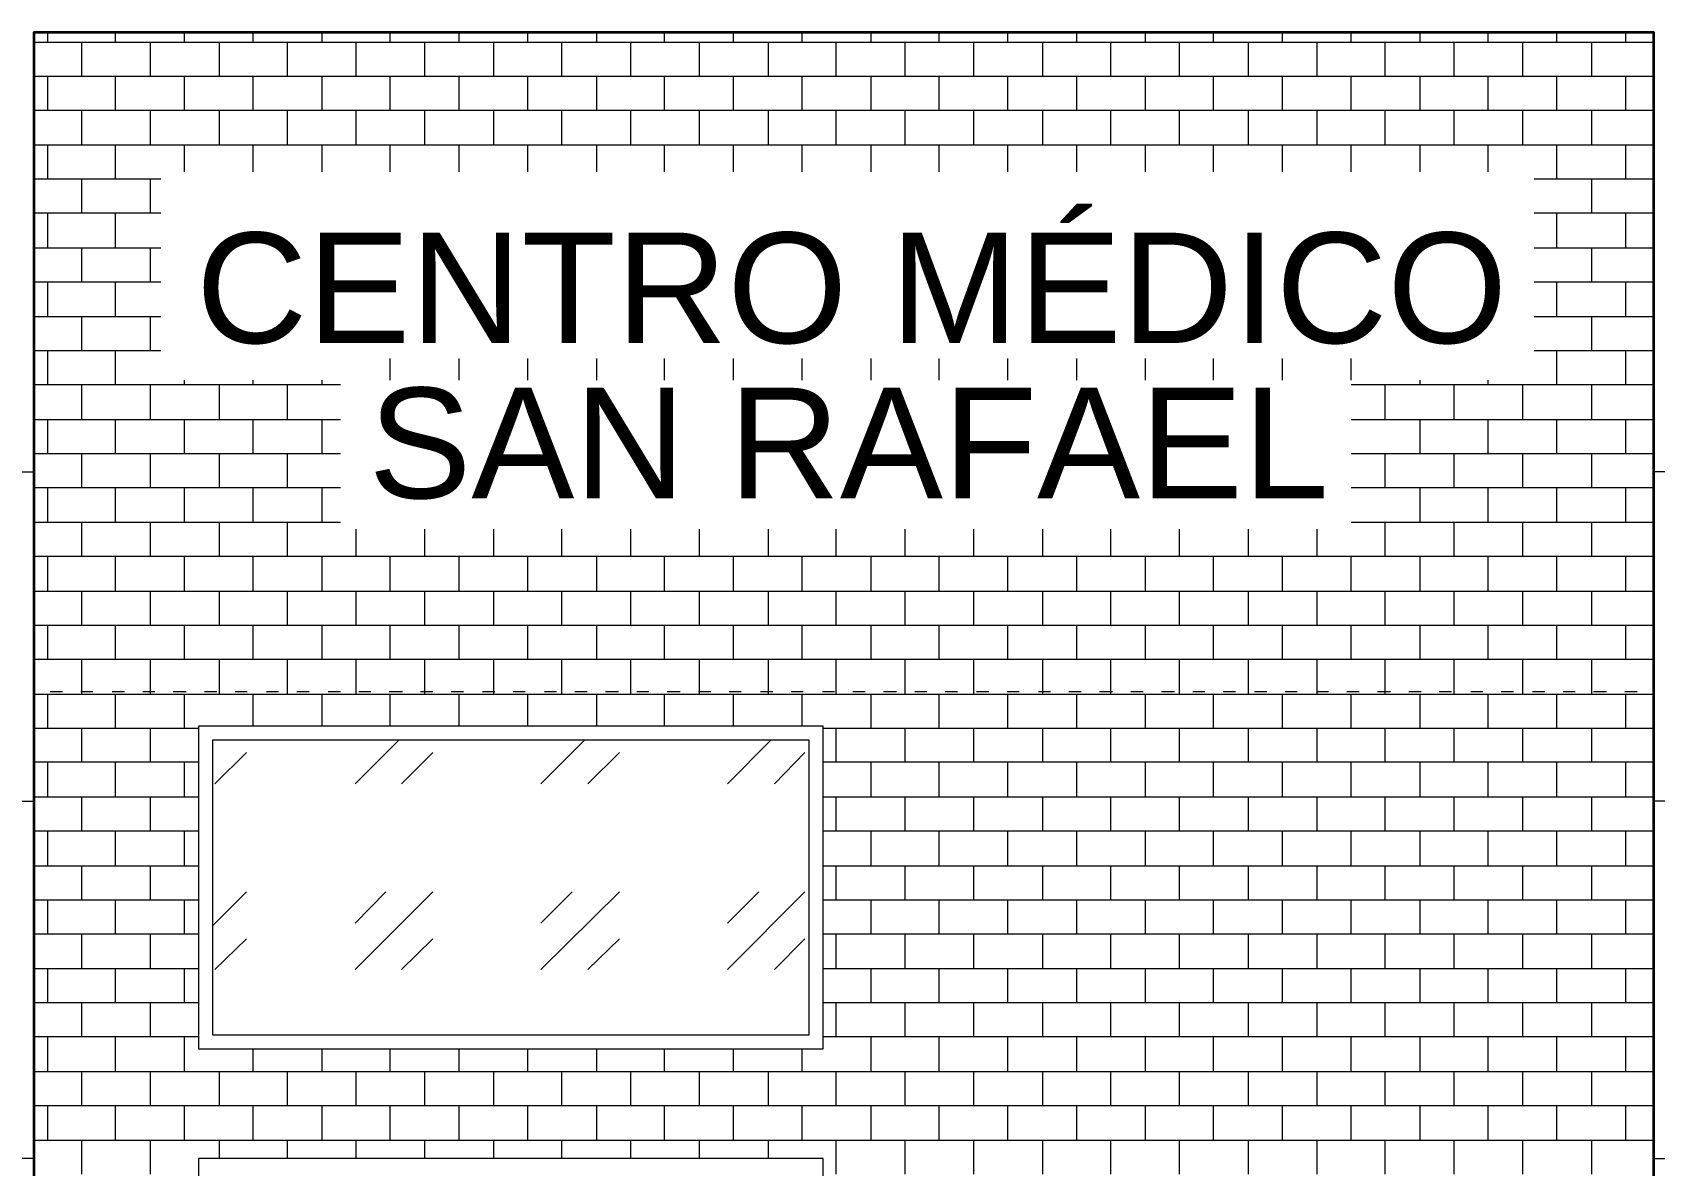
# Model space of a CAD drawing. Header units: millimetres. Extents: x 1.9 to 43.8, y 1.5 to 30.
# Drawn here: x 11.38 to 17.29, y 11.37 to 15.5 of the extents above; entities that cross this region are included whole.
import ezdxf

# ---------------------------------------------------------------- set-up
doc = ezdxf.new("R2010")
doc.units = ezdxf.units.MM
for name, color, linetype in [('PDF_GRADAS Y ELEVADOR', 7, 'Continuous'), ('PDF_MUROS2', 7, 'Continuous'), ('PDF_Text', 7, 'Continuous')]:
    doc.layers.add(name, color=color, linetype=linetype)
doc.styles.add('PDF ArialMT', font='arial.ttf')

msp = doc.modelspace()

# ---------------------------------------------------------------- linework, layer by layer
at = {"layer": 'PDF_GRADAS Y ELEVADOR', "lineweight": 18}
for points in [[(11.4409, 13.0962), (11.4853, 13.0962)], [(11.552, 13.0962), (11.5964, 13.0962)], [(11.6663, 13.0962), (11.7107, 13.0962)], [(11.7774, 13.0962), (11.8219, 13.0962)], [(11.8885, 13.0962), (11.9362, 13.0962)], [(12.0028, 13.0962), (12.0473, 13.0962)], [(12.114, 13.0962), (12.1584, 13.0962)], [(12.2283, 13.0962), (12.2727, 13.0962)], [(12.3394, 13.0962), (12.3839, 13.0962)], [(12.4537, 13.0962), (12.4982, 13.0962)], [(12.5648, 13.0962), (12.6093, 13.0962)], [(12.676, 13.0962), (12.7236, 13.0962)], [(12.7903, 13.0962), (12.8347, 13.0962)], [(12.9014, 13.0962), (12.9458, 13.0962)], [(13.0157, 13.0962), (13.0601, 13.0962)], [(13.1268, 13.0962), (13.1713, 13.0962)], [(13.2411, 13.0962), (13.2856, 13.0962)], [(13.3522, 13.0962), (13.3967, 13.0962)], [(13.4634, 13.0962), (13.511, 13.0962)], [(13.5777, 13.0962), (13.6221, 13.0962)], [(13.6888, 13.0962), (13.7364, 13.0962)], [(13.8031, 13.0962), (13.8476, 13.0962)], [(13.9142, 13.0962), (13.9587, 13.0962)], [(14.0285, 13.0962), (14.073, 13.0962)], [(14.1397, 13.0962), (14.1841, 13.0962)], [(14.254, 13.0962), (14.2984, 13.0962)], [(14.3651, 13.0962), (14.4095, 13.0962)], [(14.4762, 13.0962), (14.5238, 13.0962)], [(14.5905, 13.0962), (14.635, 13.0962)], [(14.7017, 13.0962), (14.7461, 13.0962)], [(14.816, 13.0962), (14.8604, 13.0962)], [(14.9271, 13.0962), (14.9715, 13.0962)], [(15.0414, 13.0962), (15.0858, 13.0962)], [(15.1525, 13.0962), (15.197, 13.0962)], [(15.2636, 13.0962), (15.3113, 13.0962)], [(15.3779, 13.0962), (15.4224, 13.0962)], [(15.4891, 13.0962), (15.5367, 13.0962)], [(15.6034, 13.0962), (15.6478, 13.0962)], [(15.7145, 13.0962), (15.759, 13.0962)], [(15.8288, 13.0962), (15.8733, 13.0962)], [(15.9399, 13.0962), (15.9844, 13.0962)], [(16.0542, 13.0962), (16.0987, 13.0962)], [(16.1654, 13.0962), (16.2098, 13.0962)], [(16.2765, 13.0962), (16.3241, 13.0962)], [(16.3908, 13.0962), (16.4352, 13.0962)], [(16.5019, 13.0962), (16.5464, 13.0962)], [(16.6162, 13.0962), (16.6607, 13.0962)], [(16.7273, 13.0962), (16.7718, 13.0962)], [(16.8417, 13.0962), (16.8861, 13.0962)], [(16.9528, 13.0962), (16.9972, 13.0962)], [(17.0639, 13.0962), (17.1115, 13.0962)], [(17.1782, 13.0962), (17.2227, 13.0962)]]:
    msp.add_lwpolyline(points, dxfattribs=at)
at = {"layer": 'PDF_MUROS2', "lineweight": 35}
msp.add_lwpolyline([(11.3805, 3.644), (17.283, 3.644), (17.283, 15.4965), (11.3805, 15.4965)], close=True, dxfattribs=at)
at = {"layer": 'PDF_MUROS2', "lineweight": 9}
for points in [[(11.4313, 15.4616), (11.4313, 15.4965)], [(11.679, 15.4616), (11.679, 15.4965)], [(11.9298, 15.4616), (11.9298, 15.4965)], [(12.1806, 15.4616), (12.1806, 15.4965)], [(12.4315, 15.4616), (12.4315, 15.4965)], [(12.6791, 15.4616), (12.6791, 15.4965)], [(12.93, 15.4616), (12.93, 15.4965)], [(13.1808, 15.4616), (13.1808, 15.4965)], [(13.4316, 15.4616), (13.4316, 15.4965)], [(13.6793, 15.4616), (13.6793, 15.4965)], [(13.9301, 15.4616), (13.9301, 15.4965)], [(14.1809, 15.4616), (14.1809, 15.4965)], [(14.4318, 15.4616), (14.4318, 15.4965)], [(14.6794, 15.4616), (14.6794, 15.4965)], [(14.9303, 15.4616), (14.9303, 15.4965)], [(15.1811, 15.4616), (15.1811, 15.4965)], [(15.4319, 15.4616), (15.4319, 15.4965)], [(15.6796, 15.4616), (15.6796, 15.4965)], [(15.9304, 15.4616), (15.9304, 15.4965)], [(16.1812, 15.4616), (16.1812, 15.4965)], [(16.4321, 15.4616), (16.4321, 15.4965)], [(16.6797, 15.4616), (16.6797, 15.4965)], [(16.9306, 15.4616), (16.9306, 15.4965)], [(17.1814, 15.4616), (17.1814, 15.4965)], [(11.3805, 15.4616), (17.283, 15.4616)], [(11.5552, 15.3378), (11.5552, 15.4616)], [(11.806, 15.3378), (11.806, 15.4616)], [(12.0568, 15.3378), (12.0568, 15.4616)], [(12.3045, 15.3378), (12.3045, 15.4616)], [(12.5553, 15.3378), (12.5553, 15.4616)], [(12.8061, 15.3378), (12.8061, 15.4616)], [(13.057, 15.3378), (13.057, 15.4616)], [(13.3046, 15.3378), (13.3046, 15.4616)], [(13.5555, 15.3378), (13.5555, 15.4616)], [(13.8063, 15.3378), (13.8063, 15.4616)], [(14.0571, 15.3378), (14.0571, 15.4616)], [(14.3048, 15.3378), (14.3048, 15.4616)], [(14.5556, 15.3378), (14.5556, 15.4616)], [(14.8064, 15.3378), (14.8064, 15.4616)], [(15.0573, 15.3378), (15.0573, 15.4616)], [(15.3049, 15.3378), (15.3049, 15.4616)], [(15.5557, 15.3378), (15.5557, 15.4616)], [(15.8066, 15.3378), (15.8066, 15.4616)], [(16.0574, 15.3378), (16.0574, 15.4616)], [(16.3051, 15.3378), (16.3051, 15.4616)], [(16.5559, 15.3378), (16.5559, 15.4616)], [(16.8067, 15.3378), (16.8067, 15.4616)], [(17.0576, 15.3378), (17.0576, 15.4616)], [(11.3805, 15.3378), (17.283, 15.3378)], [(11.4313, 15.2139), (11.4313, 15.3378)], [(11.679, 15.2139), (11.679, 15.3378)], [(11.9298, 15.2139), (11.9298, 15.3378)], [(12.1806, 15.2139), (12.1806, 15.3378)], [(12.4315, 15.2139), (12.4315, 15.3378)], [(12.6791, 15.2139), (12.6791, 15.3378)], [(12.93, 15.2139), (12.93, 15.3378)], [(13.1808, 15.2139), (13.1808, 15.3378)], [(13.4316, 15.2139), (13.4316, 15.3378)], [(13.6793, 15.2139), (13.6793, 15.3378)], [(13.9301, 15.2139), (13.9301, 15.3378)], [(14.1809, 15.2139), (14.1809, 15.3378)], [(14.4318, 15.2139), (14.4318, 15.3378)], [(14.6794, 15.2139), (14.6794, 15.3378)], [(14.9303, 15.2139), (14.9303, 15.3378)], [(15.1811, 15.2139), (15.1811, 15.3378)], [(15.4319, 15.2139), (15.4319, 15.3378)], [(15.6796, 15.2139), (15.6796, 15.3378)], [(15.9304, 15.2139), (15.9304, 15.3378)], [(16.1812, 15.2139), (16.1812, 15.3378)], [(16.4321, 15.2139), (16.4321, 15.3378)], [(16.6797, 15.2139), (16.6797, 15.3378)], [(16.9306, 15.2139), (16.9306, 15.3378)], [(17.1814, 15.2139), (17.1814, 15.3378)], [(11.3805, 15.2139), (17.283, 15.2139)], [(11.5552, 15.0869), (11.5552, 15.2139)], [(11.806, 15.0869), (11.806, 15.2139)], [(12.0568, 15.0869), (12.0568, 15.2139)], [(12.3045, 15.0869), (12.3045, 15.2139)], [(12.5553, 15.0869), (12.5553, 15.2139)], [(12.8061, 15.0869), (12.8061, 15.2139)], [(13.057, 15.0869), (13.057, 15.2139)], [(13.3046, 15.0869), (13.3046, 15.2139)], [(13.5555, 15.0869), (13.5555, 15.2139)], [(13.8063, 15.0869), (13.8063, 15.2139)], [(14.0571, 15.0869), (14.0571, 15.2139)], [(14.3048, 15.0869), (14.3048, 15.2139)], [(14.5556, 15.0869), (14.5556, 15.2139)], [(14.8064, 15.0869), (14.8064, 15.2139)], [(15.0573, 15.0869), (15.0573, 15.2139)], [(15.3049, 15.0869), (15.3049, 15.2139)], [(15.5557, 15.0869), (15.5557, 15.2139)], [(15.8066, 15.0869), (15.8066, 15.2139)], [(16.0574, 15.0869), (16.0574, 15.2139)], [(16.3051, 15.0869), (16.3051, 15.2139)], [(16.5559, 15.0869), (16.5559, 15.2139)], [(16.8067, 15.0869), (16.8067, 15.2139)], [(17.0576, 15.0869), (17.0576, 15.2139)], [(11.3805, 15.0869), (17.283, 15.0869)], [(11.4313, 14.9631), (11.4313, 15.0869)], [(11.679, 14.9631), (11.679, 15.0869)], [(11.9298, 14.9885), (11.9298, 15.0869)], [(12.1806, 14.9885), (12.1806, 15.0869)], [(12.4315, 14.9885), (12.4315, 15.0869)], [(12.6791, 14.9885), (12.6791, 15.0869)], [(12.93, 14.9885), (12.93, 15.0869)], [(13.1808, 14.9885), (13.1808, 15.0869)], [(13.4316, 14.9885), (13.4316, 15.0869)], [(13.6793, 14.9885), (13.6793, 15.0869)], [(13.9301, 14.9885), (13.9301, 15.0869)], [(14.1809, 14.9885), (14.1809, 15.0869)], [(14.4318, 14.9885), (14.4318, 15.0869)], [(14.6794, 14.9885), (14.6794, 15.0869)], [(14.9303, 14.9885), (14.9303, 15.0869)], [(15.1811, 14.9885), (15.1811, 15.0869)], [(15.4319, 14.9885), (15.4319, 15.0869)], [(15.6796, 14.9885), (15.6796, 15.0869)], [(15.9304, 14.9885), (15.9304, 15.0869)], [(16.1812, 14.9885), (16.1812, 15.0869)], [(16.4321, 14.9885), (16.4321, 15.0869)], [(16.6797, 14.9885), (16.6797, 15.0869)], [(16.9306, 14.9631), (16.9306, 15.0869)], [(17.1814, 14.9631), (17.1814, 15.0869)], [(11.3805, 14.9631), (11.8441, 14.9631)], [(11.5552, 14.8393), (11.5552, 14.9631)], [(11.806, 14.8393), (11.806, 14.9631)], [(16.848, 14.9631), (17.283, 14.9631)], [(17.0576, 14.8393), (17.0576, 14.9631)], [(11.3805, 14.8393), (11.8441, 14.8393)], [(11.4313, 14.7123), (11.4313, 14.8393)], [(11.679, 14.7123), (11.679, 14.8393)], [(16.848, 14.8393), (17.283, 14.8393)], [(16.9306, 14.7123), (16.9306, 14.8393)], [(17.1814, 14.7123), (17.1814, 14.8393)], [(11.3805, 14.7123), (11.8441, 14.7123)], [(11.5552, 14.5884), (11.5552, 14.7123)], [(11.806, 14.5884), (11.806, 14.7123)], [(16.848, 14.7123), (17.283, 14.7123)], [(17.0576, 14.5884), (17.0576, 14.7123)], [(11.3805, 14.5884), (11.8441, 14.5884)], [(11.4313, 14.4614), (11.4313, 14.5884)], [(11.679, 14.4614), (11.679, 14.5884)], [(16.848, 14.5884), (17.283, 14.5884)], [(16.9306, 14.4614), (16.9306, 14.5884)], [(17.1814, 14.4614), (17.1814, 14.5884)], [(11.3805, 14.4614), (11.8441, 14.4614)], [(11.5552, 14.3376), (11.5552, 14.4614)], [(11.806, 14.3376), (11.806, 14.4614)], [(16.848, 14.4614), (17.283, 14.4614)], [(17.0576, 14.3376), (17.0576, 14.4614)], [(11.3805, 14.3376), (11.8441, 14.3376)], [(11.4313, 14.2138), (11.4313, 14.3376)], [(11.679, 14.2138), (11.679, 14.3376)], [(12.6791, 14.2297), (12.6791, 14.309)], [(12.93, 14.2297), (12.93, 14.309)], [(13.1808, 14.2297), (13.1808, 14.309)], [(13.4316, 14.2297), (13.4316, 14.309)], [(13.6793, 14.2297), (13.6793, 14.309)], [(13.9301, 14.2297), (13.9301, 14.309)], [(14.1809, 14.2297), (14.1809, 14.309)], [(14.4318, 14.2297), (14.4318, 14.309)], [(14.6794, 14.2297), (14.6794, 14.309)], [(14.9303, 14.2297), (14.9303, 14.309)], [(15.1811, 14.2297), (15.1811, 14.309)], [(15.4319, 14.2297), (15.4319, 14.309)], [(15.6796, 14.2297), (15.6796, 14.309)], [(15.9304, 14.2297), (15.9304, 14.309)], [(16.1812, 14.2297), (16.1812, 14.309)], [(16.848, 14.3376), (17.283, 14.3376)], [(16.9306, 14.2138), (16.9306, 14.3376)], [(17.1814, 14.2138), (17.1814, 14.3376)], [(11.3805, 14.2138), (12.4982, 14.2138)], [(11.5552, 14.0868), (11.5552, 14.2138)], [(11.806, 14.0868), (11.806, 14.2138)], [(11.9298, 14.2138), (11.9298, 14.2297)], [(12.0568, 14.0868), (12.0568, 14.2138)], [(12.1806, 14.2138), (12.1806, 14.2297)], [(12.3045, 14.0868), (12.3045, 14.2138)], [(12.4315, 14.2138), (12.4315, 14.2297)], [(16.1812, 14.2138), (17.283, 14.2138)], [(16.3051, 14.0868), (16.3051, 14.2138)], [(16.4321, 14.2138), (16.4321, 14.2297)], [(16.5559, 14.0868), (16.5559, 14.2138)], [(16.6797, 14.2138), (16.6797, 14.2297)], [(16.8067, 14.0868), (16.8067, 14.2138)], [(17.0576, 14.0868), (17.0576, 14.2138)], [(11.3805, 14.0868), (12.4982, 14.0868)], [(11.4313, 13.963), (11.4313, 14.0868)], [(11.679, 13.963), (11.679, 14.0868)], [(11.9298, 13.963), (11.9298, 14.0868)], [(12.1806, 13.963), (12.1806, 14.0868)], [(12.4315, 13.963), (12.4315, 14.0868)], [(16.1812, 14.0868), (17.283, 14.0868)], [(16.4321, 13.963), (16.4321, 14.0868)], [(16.6797, 13.963), (16.6797, 14.0868)], [(16.9306, 13.963), (16.9306, 14.0868)], [(17.1814, 13.963), (17.1814, 14.0868)], [(11.3805, 13.963), (12.4982, 13.963)], [(11.5552, 13.8391), (11.5552, 13.963)], [(11.806, 13.8391), (11.806, 13.963)], [(12.0568, 13.8391), (12.0568, 13.963)], [(12.3045, 13.8391), (12.3045, 13.963)], [(16.1812, 13.963), (17.283, 13.963)], [(16.3051, 13.8391), (16.3051, 13.963)], [(16.5559, 13.8391), (16.5559, 13.963)], [(16.8067, 13.8391), (16.8067, 13.963)], [(17.0576, 13.8391), (17.0576, 13.963)], [(11.3805, 13.8391), (12.4982, 13.8391)], [(11.4313, 13.7121), (11.4313, 13.8391)], [(11.679, 13.7121), (11.679, 13.8391)], [(11.9298, 13.7121), (11.9298, 13.8391)], [(12.1806, 13.7121), (12.1806, 13.8391)], [(12.4315, 13.7121), (12.4315, 13.8391)], [(16.1812, 13.8391), (17.283, 13.8391)], [(16.4321, 13.7121), (16.4321, 13.8391)], [(16.6797, 13.7121), (16.6797, 13.8391)], [(16.9306, 13.7121), (16.9306, 13.8391)], [(17.1814, 13.7121), (17.1814, 13.8391)], [(11.3805, 13.7121), (12.4982, 13.7121)], [(11.5552, 13.5883), (11.5552, 13.7121)], [(11.806, 13.5883), (11.806, 13.7121)], [(12.0568, 13.5883), (12.0568, 13.7121)], [(12.3045, 13.5883), (12.3045, 13.7121)], [(16.1812, 13.7121), (17.283, 13.7121)], [(16.3051, 13.5883), (16.3051, 13.7121)], [(16.5559, 13.5883), (16.5559, 13.7121)], [(16.8067, 13.5883), (16.8067, 13.7121)], [(17.0576, 13.5883), (17.0576, 13.7121)], [(12.5553, 13.5883), (12.5553, 13.6867)], [(12.8061, 13.5883), (12.8061, 13.6867)], [(13.057, 13.5883), (13.057, 13.6867)], [(13.3046, 13.5883), (13.3046, 13.6867)], [(13.5555, 13.5883), (13.5555, 13.6867)], [(13.8063, 13.5883), (13.8063, 13.6867)], [(14.0571, 13.5883), (14.0571, 13.6867)], [(14.3048, 13.5883), (14.3048, 13.6867)], [(14.5556, 13.5883), (14.5556, 13.6867)], [(14.8064, 13.5883), (14.8064, 13.6867)], [(15.0573, 13.5883), (15.0573, 13.6867)], [(15.3049, 13.5883), (15.3049, 13.6867)], [(15.5557, 13.5883), (15.5557, 13.6867)], [(15.8066, 13.5883), (15.8066, 13.6867)], [(16.0574, 13.5883), (16.0574, 13.6867)], [(11.3805, 13.5883), (17.283, 13.5883)], [(11.4313, 13.4613), (11.4313, 13.5883)], [(11.679, 13.4613), (11.679, 13.5883)], [(11.9298, 13.4613), (11.9298, 13.5883)], [(12.1806, 13.4613), (12.1806, 13.5883)], [(12.4315, 13.4613), (12.4315, 13.5883)], [(12.6791, 13.4613), (12.6791, 13.5883)], [(12.93, 13.4613), (12.93, 13.5883)], [(13.1808, 13.4613), (13.1808, 13.5883)], [(13.4316, 13.4613), (13.4316, 13.5883)], [(13.6793, 13.4613), (13.6793, 13.5883)], [(13.9301, 13.4613), (13.9301, 13.5883)], [(14.1809, 13.4613), (14.1809, 13.5883)], [(14.4318, 13.4613), (14.4318, 13.5883)], [(14.6794, 13.4613), (14.6794, 13.5883)], [(14.9303, 13.4613), (14.9303, 13.5883)], [(15.1811, 13.4613), (15.1811, 13.5883)], [(15.4319, 13.4613), (15.4319, 13.5883)], [(15.6796, 13.4613), (15.6796, 13.5883)], [(15.9304, 13.4613), (15.9304, 13.5883)], [(16.1812, 13.4613), (16.1812, 13.5883)], [(16.4321, 13.4613), (16.4321, 13.5883)], [(16.6797, 13.4613), (16.6797, 13.5883)], [(16.9306, 13.4613), (16.9306, 13.5883)], [(17.1814, 13.4613), (17.1814, 13.5883)], [(11.3805, 13.4613), (17.283, 13.4613)], [(11.5552, 13.3375), (11.5552, 13.4613)], [(11.806, 13.3375), (11.806, 13.4613)], [(12.0568, 13.3375), (12.0568, 13.4613)], [(12.3045, 13.3375), (12.3045, 13.4613)], [(12.5553, 13.3375), (12.5553, 13.4613)], [(12.8061, 13.3375), (12.8061, 13.4613)], [(13.057, 13.3375), (13.057, 13.4613)], [(13.3046, 13.3375), (13.3046, 13.4613)], [(13.5555, 13.3375), (13.5555, 13.4613)], [(13.8063, 13.3375), (13.8063, 13.4613)], [(14.0571, 13.3375), (14.0571, 13.4613)], [(14.3048, 13.3375), (14.3048, 13.4613)], [(14.5556, 13.3375), (14.5556, 13.4613)], [(14.8064, 13.3375), (14.8064, 13.4613)], [(15.0573, 13.3375), (15.0573, 13.4613)], [(15.3049, 13.3375), (15.3049, 13.4613)], [(15.5557, 13.3375), (15.5557, 13.4613)], [(15.8066, 13.3375), (15.8066, 13.4613)], [(16.0574, 13.3375), (16.0574, 13.4613)], [(16.3051, 13.3375), (16.3051, 13.4613)], [(16.5559, 13.3375), (16.5559, 13.4613)], [(16.8067, 13.3375), (16.8067, 13.4613)], [(17.0576, 13.3375), (17.0576, 13.4613)], [(11.3805, 13.3375), (17.283, 13.3375)], [(11.4313, 13.2136), (11.4313, 13.3375)], [(11.679, 13.2136), (11.679, 13.3375)], [(11.9298, 13.2136), (11.9298, 13.3375)], [(12.1806, 13.2136), (12.1806, 13.3375)], [(12.4315, 13.2136), (12.4315, 13.3375)], [(12.6791, 13.2136), (12.6791, 13.3375)], [(12.93, 13.2136), (12.93, 13.3375)], [(13.1808, 13.2136), (13.1808, 13.3375)], [(13.4316, 13.2136), (13.4316, 13.3375)], [(13.6793, 13.2136), (13.6793, 13.3375)], [(13.9301, 13.2136), (13.9301, 13.3375)], [(14.1809, 13.2136), (14.1809, 13.3375)], [(14.4318, 13.2136), (14.4318, 13.3375)], [(14.6794, 13.2136), (14.6794, 13.3375)], [(14.9303, 13.2136), (14.9303, 13.3375)], [(15.1811, 13.2136), (15.1811, 13.3375)], [(15.4319, 13.2136), (15.4319, 13.3375)], [(15.6796, 13.2136), (15.6796, 13.3375)], [(15.9304, 13.2136), (15.9304, 13.3375)], [(16.1812, 13.2136), (16.1812, 13.3375)], [(16.4321, 13.2136), (16.4321, 13.3375)], [(16.6797, 13.2136), (16.6797, 13.3375)], [(16.9306, 13.2136), (16.9306, 13.3375)], [(17.1814, 13.2136), (17.1814, 13.3375)], [(11.3805, 13.2136), (17.283, 13.2136)], [(11.5552, 13.0866), (11.5552, 13.2136)], [(11.806, 13.0866), (11.806, 13.2136)], [(12.0568, 13.0866), (12.0568, 13.2136)], [(12.3045, 13.0866), (12.3045, 13.2136)], [(12.5553, 13.0866), (12.5553, 13.2136)], [(12.8061, 13.0866), (12.8061, 13.2136)], [(13.057, 13.0866), (13.057, 13.2136)], [(13.3046, 13.0866), (13.3046, 13.2136)], [(13.5555, 13.0866), (13.5555, 13.2136)], [(13.8063, 13.0866), (13.8063, 13.2136)], [(14.0571, 13.0866), (14.0571, 13.2136)], [(14.3048, 13.0866), (14.3048, 13.2136)], [(14.5556, 13.0866), (14.5556, 13.2136)], [(14.8064, 13.0866), (14.8064, 13.2136)], [(15.0573, 13.0866), (15.0573, 13.2136)], [(15.3049, 13.0866), (15.3049, 13.2136)], [(15.5557, 13.0866), (15.5557, 13.2136)], [(15.8066, 13.0866), (15.8066, 13.2136)], [(16.0574, 13.0866), (16.0574, 13.2136)], [(16.3051, 13.0866), (16.3051, 13.2136)], [(16.5559, 13.0866), (16.5559, 13.2136)], [(16.8067, 13.0866), (16.8067, 13.2136)], [(17.0576, 13.0866), (17.0576, 13.2136)], [(11.3805, 13.0866), (17.283, 13.0866)], [(11.4313, 12.9628), (11.4313, 13.0866)], [(11.679, 12.9628), (11.679, 13.0866)], [(11.9298, 12.9628), (11.9298, 13.0866)], [(12.1806, 12.9692), (12.1806, 13.0866)], [(12.4315, 12.9692), (12.4315, 13.0866)], [(12.6791, 12.9692), (12.6791, 13.0866)], [(12.93, 12.9692), (12.93, 13.0866)], [(13.1808, 12.9692), (13.1808, 13.0866)], [(13.4316, 12.9692), (13.4316, 13.0866)], [(13.6793, 12.9692), (13.6793, 13.0866)], [(13.9301, 12.9692), (13.9301, 13.0866)], [(14.1809, 12.9692), (14.1809, 13.0866)], [(14.4318, 12.9628), (14.4318, 13.0866)], [(14.6794, 12.9628), (14.6794, 13.0866)], [(14.9303, 12.9628), (14.9303, 13.0866)], [(15.1811, 12.9628), (15.1811, 13.0866)], [(15.4319, 12.9628), (15.4319, 13.0866)], [(15.6796, 12.9628), (15.6796, 13.0866)], [(15.9304, 12.9628), (15.9304, 13.0866)], [(16.1812, 12.9628), (16.1812, 13.0866)], [(16.4321, 12.9628), (16.4321, 13.0866)], [(16.6797, 12.9628), (16.6797, 13.0866)], [(16.9306, 12.9628), (16.9306, 13.0866)], [(17.1814, 12.9628), (17.1814, 13.0866)], [(11.3805, 12.9628), (11.9806, 12.9628)], [(11.5552, 12.839), (11.5552, 12.9628)], [(11.806, 12.839), (11.806, 12.9628)], [(14.2571, 12.9628), (17.283, 12.9628)], [(14.3048, 12.839), (14.3048, 12.9628)], [(14.5556, 12.839), (14.5556, 12.9628)], [(14.8064, 12.839), (14.8064, 12.9628)], [(15.0573, 12.839), (15.0573, 12.9628)], [(15.3049, 12.839), (15.3049, 12.9628)], [(15.5557, 12.839), (15.5557, 12.9628)], [(15.8066, 12.839), (15.8066, 12.9628)], [(16.0574, 12.839), (16.0574, 12.9628)], [(16.3051, 12.839), (16.3051, 12.9628)], [(16.5559, 12.839), (16.5559, 12.9628)], [(16.8067, 12.839), (16.8067, 12.9628)], [(17.0576, 12.839), (17.0576, 12.9628)], [(11.3805, 12.839), (11.9806, 12.839)], [(11.4313, 12.712), (11.4313, 12.839)], [(11.679, 12.712), (11.679, 12.839)], [(11.9298, 12.712), (11.9298, 12.839)], [(14.2571, 12.839), (17.283, 12.839)], [(14.4318, 12.712), (14.4318, 12.839)], [(14.6794, 12.712), (14.6794, 12.839)], [(14.9303, 12.712), (14.9303, 12.839)], [(15.1811, 12.712), (15.1811, 12.839)], [(15.4319, 12.712), (15.4319, 12.839)], [(15.6796, 12.712), (15.6796, 12.839)], [(15.9304, 12.712), (15.9304, 12.839)], [(16.1812, 12.712), (16.1812, 12.839)], [(16.4321, 12.712), (16.4321, 12.839)], [(16.6797, 12.712), (16.6797, 12.839)], [(16.9306, 12.712), (16.9306, 12.839)], [(17.1814, 12.712), (17.1814, 12.839)], [(11.3805, 12.712), (11.9806, 12.712)], [(11.5552, 12.5882), (11.5552, 12.712)], [(11.806, 12.5882), (11.806, 12.712)], [(14.2571, 12.712), (17.283, 12.712)], [(14.3048, 12.5882), (14.3048, 12.712)], [(14.5556, 12.5882), (14.5556, 12.712)], [(14.8064, 12.5882), (14.8064, 12.712)], [(15.0573, 12.5882), (15.0573, 12.712)], [(15.3049, 12.5882), (15.3049, 12.712)], [(15.5557, 12.5882), (15.5557, 12.712)], [(15.8066, 12.5882), (15.8066, 12.712)], [(16.0574, 12.5882), (16.0574, 12.712)], [(16.3051, 12.5882), (16.3051, 12.712)], [(16.5559, 12.5882), (16.5559, 12.712)], [(16.8067, 12.5882), (16.8067, 12.712)], [(17.0576, 12.5882), (17.0576, 12.712)], [(11.3805, 12.5882), (11.9806, 12.5882)], [(11.4313, 12.4611), (11.4313, 12.5882)], [(11.679, 12.4611), (11.679, 12.5882)], [(11.9298, 12.4611), (11.9298, 12.5882)], [(14.2571, 12.5882), (17.283, 12.5882)], [(14.4318, 12.4611), (14.4318, 12.5882)], [(14.6794, 12.4611), (14.6794, 12.5882)], [(14.9303, 12.4611), (14.9303, 12.5882)], [(15.1811, 12.4611), (15.1811, 12.5882)], [(15.4319, 12.4611), (15.4319, 12.5882)], [(15.6796, 12.4611), (15.6796, 12.5882)], [(15.9304, 12.4611), (15.9304, 12.5882)], [(16.1812, 12.4611), (16.1812, 12.5882)], [(16.4321, 12.4611), (16.4321, 12.5882)], [(16.6797, 12.4611), (16.6797, 12.5882)], [(16.9306, 12.4611), (16.9306, 12.5882)], [(17.1814, 12.4611), (17.1814, 12.5882)], [(11.3805, 12.4611), (11.9806, 12.4611)], [(11.5552, 12.3373), (11.5552, 12.4611)], [(11.806, 12.3373), (11.806, 12.4611)], [(14.2571, 12.4611), (17.283, 12.4611)], [(14.3048, 12.3373), (14.3048, 12.4611)], [(14.5556, 12.3373), (14.5556, 12.4611)], [(14.8064, 12.3373), (14.8064, 12.4611)], [(15.0573, 12.3373), (15.0573, 12.4611)], [(15.3049, 12.3373), (15.3049, 12.4611)], [(15.5557, 12.3373), (15.5557, 12.4611)], [(15.8066, 12.3373), (15.8066, 12.4611)], [(16.0574, 12.3373), (16.0574, 12.4611)], [(16.3051, 12.3373), (16.3051, 12.4611)], [(16.5559, 12.3373), (16.5559, 12.4611)], [(16.8067, 12.3373), (16.8067, 12.4611)], [(17.0576, 12.3373), (17.0576, 12.4611)], [(11.3805, 12.3373), (11.9806, 12.3373)], [(11.4313, 12.2135), (11.4313, 12.3373)], [(11.679, 12.2135), (11.679, 12.3373)], [(11.9298, 12.2135), (11.9298, 12.3373)], [(14.2571, 12.3373), (17.283, 12.3373)], [(14.4318, 12.2135), (14.4318, 12.3373)], [(14.6794, 12.2135), (14.6794, 12.3373)], [(14.9303, 12.2135), (14.9303, 12.3373)], [(15.1811, 12.2135), (15.1811, 12.3373)], [(15.4319, 12.2135), (15.4319, 12.3373)], [(15.6796, 12.2135), (15.6796, 12.3373)], [(15.9304, 12.2135), (15.9304, 12.3373)], [(16.1812, 12.2135), (16.1812, 12.3373)], [(16.4321, 12.2135), (16.4321, 12.3373)], [(16.6797, 12.2135), (16.6797, 12.3373)], [(16.9306, 12.2135), (16.9306, 12.3373)], [(17.1814, 12.2135), (17.1814, 12.3373)], [(11.3805, 12.2135), (11.9806, 12.2135)], [(11.5552, 12.0865), (11.5552, 12.2135)], [(11.806, 12.0865), (11.806, 12.2135)], [(14.2571, 12.2135), (17.283, 12.2135)], [(14.3048, 12.0865), (14.3048, 12.2135)], [(14.5556, 12.0865), (14.5556, 12.2135)], [(14.8064, 12.0865), (14.8064, 12.2135)], [(15.0573, 12.0865), (15.0573, 12.2135)], [(15.3049, 12.0865), (15.3049, 12.2135)], [(15.5557, 12.0865), (15.5557, 12.2135)], [(15.8066, 12.0865), (15.8066, 12.2135)], [(16.0574, 12.0865), (16.0574, 12.2135)], [(16.3051, 12.0865), (16.3051, 12.2135)], [(16.5559, 12.0865), (16.5559, 12.2135)], [(16.8067, 12.0865), (16.8067, 12.2135)], [(17.0576, 12.0865), (17.0576, 12.2135)], [(11.3805, 12.0865), (11.9806, 12.0865)], [(11.4313, 11.9627), (11.4313, 12.0865)], [(11.679, 11.9627), (11.679, 12.0865)], [(11.9298, 11.9627), (11.9298, 12.0865)], [(14.2571, 12.0865), (17.283, 12.0865)], [(14.4318, 11.9627), (14.4318, 12.0865)], [(14.6794, 11.9627), (14.6794, 12.0865)], [(14.9303, 11.9627), (14.9303, 12.0865)], [(15.1811, 11.9627), (15.1811, 12.0865)], [(15.4319, 11.9627), (15.4319, 12.0865)], [(15.6796, 11.9627), (15.6796, 12.0865)], [(15.9304, 11.9627), (15.9304, 12.0865)], [(16.1812, 11.9627), (16.1812, 12.0865)], [(16.4321, 11.9627), (16.4321, 12.0865)], [(16.6797, 11.9627), (16.6797, 12.0865)], [(16.9306, 11.9627), (16.9306, 12.0865)], [(17.1814, 11.9627), (17.1814, 12.0865)], [(11.3805, 11.9627), (11.9806, 11.9627)], [(11.5552, 11.8388), (11.5552, 11.9627)], [(11.806, 11.8388), (11.806, 11.9627)], [(14.2571, 11.9627), (17.283, 11.9627)], [(14.3048, 11.8388), (14.3048, 11.9627)], [(14.5556, 11.8388), (14.5556, 11.9627)], [(14.8064, 11.8388), (14.8064, 11.9627)], [(15.0573, 11.8388), (15.0573, 11.9627)], [(15.3049, 11.8388), (15.3049, 11.9627)], [(15.5557, 11.8388), (15.5557, 11.9627)], [(15.8066, 11.8388), (15.8066, 11.9627)], [(16.0574, 11.8388), (16.0574, 11.9627)], [(16.3051, 11.8388), (16.3051, 11.9627)], [(16.5559, 11.8388), (16.5559, 11.9627)], [(16.8067, 11.8388), (16.8067, 11.9627)], [(17.0576, 11.8388), (17.0576, 11.9627)], [(11.3805, 11.8388), (11.9806, 11.8388)], [(11.4313, 11.7118), (11.4313, 11.8388)], [(11.679, 11.7118), (11.679, 11.8388)], [(11.9298, 11.7118), (11.9298, 11.8388)], [(14.2571, 11.8388), (17.283, 11.8388)], [(14.4318, 11.7118), (14.4318, 11.8388)], [(14.6794, 11.7118), (14.6794, 11.8388)], [(14.9303, 11.7118), (14.9303, 11.8388)], [(15.1811, 11.7118), (15.1811, 11.8388)], [(15.4319, 11.7118), (15.4319, 11.8388)], [(15.6796, 11.7118), (15.6796, 11.8388)], [(15.9304, 11.7118), (15.9304, 11.8388)], [(16.1812, 11.7118), (16.1812, 11.8388)], [(16.4321, 11.7118), (16.4321, 11.8388)], [(16.6797, 11.7118), (16.6797, 11.8388)], [(16.9306, 11.7118), (16.9306, 11.8388)], [(17.1814, 11.7118), (17.1814, 11.8388)], [(12.1806, 11.7118), (12.1806, 11.7944)], [(12.4315, 11.7118), (12.4315, 11.7944)], [(12.6791, 11.7118), (12.6791, 11.7944)], [(12.93, 11.7118), (12.93, 11.7944)], [(13.1808, 11.7118), (13.1808, 11.7944)], [(13.4316, 11.7118), (13.4316, 11.7944)], [(13.6793, 11.7118), (13.6793, 11.7944)], [(13.9301, 11.7118), (13.9301, 11.7944)], [(14.1809, 11.7118), (14.1809, 11.7944)], [(11.3805, 11.7118), (17.283, 11.7118)], [(11.5552, 11.588), (11.5552, 11.7118)], [(11.806, 11.588), (11.806, 11.7118)], [(12.0568, 11.588), (12.0568, 11.7118)], [(12.3045, 11.588), (12.3045, 11.7118)], [(12.5553, 11.588), (12.5553, 11.7118)], [(12.8061, 11.588), (12.8061, 11.7118)], [(13.057, 11.588), (13.057, 11.7118)], [(13.3046, 11.588), (13.3046, 11.7118)], [(13.5555, 11.588), (13.5555, 11.7118)], [(13.8063, 11.588), (13.8063, 11.7118)], [(14.0571, 11.588), (14.0571, 11.7118)], [(14.3048, 11.588), (14.3048, 11.7118)], [(14.5556, 11.588), (14.5556, 11.7118)], [(14.8064, 11.588), (14.8064, 11.7118)], [(15.0573, 11.588), (15.0573, 11.7118)], [(15.3049, 11.588), (15.3049, 11.7118)], [(15.5557, 11.588), (15.5557, 11.7118)], [(15.8066, 11.588), (15.8066, 11.7118)], [(16.0574, 11.588), (16.0574, 11.7118)], [(16.3051, 11.588), (16.3051, 11.7118)], [(16.5559, 11.588), (16.5559, 11.7118)], [(16.8067, 11.588), (16.8067, 11.7118)], [(17.0576, 11.588), (17.0576, 11.7118)], [(11.3805, 11.588), (17.283, 11.588)], [(11.4313, 11.461), (11.4313, 11.588)], [(11.679, 11.461), (11.679, 11.588)], [(11.9298, 11.461), (11.9298, 11.588)], [(12.1806, 11.461), (12.1806, 11.588)], [(12.4315, 11.461), (12.4315, 11.588)], [(12.6791, 11.461), (12.6791, 11.588)], [(12.93, 11.461), (12.93, 11.588)], [(13.1808, 11.461), (13.1808, 11.588)], [(13.4316, 11.461), (13.4316, 11.588)], [(13.6793, 11.461), (13.6793, 11.588)], [(13.9301, 11.461), (13.9301, 11.588)], [(14.1809, 11.461), (14.1809, 11.588)], [(14.4318, 11.461), (14.4318, 11.588)], [(14.6794, 11.461), (14.6794, 11.588)], [(14.9303, 11.461), (14.9303, 11.588)], [(15.1811, 11.461), (15.1811, 11.588)], [(15.4319, 11.461), (15.4319, 11.588)], [(15.6796, 11.461), (15.6796, 11.588)], [(15.9304, 11.461), (15.9304, 11.588)], [(16.1812, 11.461), (16.1812, 11.588)], [(16.4321, 11.461), (16.4321, 11.588)], [(16.6797, 11.461), (16.6797, 11.588)], [(16.9306, 11.461), (16.9306, 11.588)], [(17.1814, 11.461), (17.1814, 11.588)], [(11.3805, 11.461), (17.283, 11.461)], [(11.5552, 11.3372), (11.5552, 11.461)], [(11.806, 11.3372), (11.806, 11.461)], [(12.0568, 11.3943), (12.0568, 11.461)], [(12.3045, 11.3943), (12.3045, 11.461)], [(12.5553, 11.3943), (12.5553, 11.461)], [(12.8061, 11.3943), (12.8061, 11.461)], [(13.057, 11.3943), (13.057, 11.461)], [(13.3046, 11.3943), (13.3046, 11.461)], [(13.5555, 11.3943), (13.5555, 11.461)], [(13.8063, 11.3943), (13.8063, 11.461)], [(14.0571, 11.3943), (14.0571, 11.461)], [(14.3048, 11.3372), (14.3048, 11.461)], [(14.5556, 11.3372), (14.5556, 11.461)], [(14.8064, 11.3372), (14.8064, 11.461)], [(15.0573, 11.3372), (15.0573, 11.461)], [(15.3049, 11.3372), (15.3049, 11.461)], [(15.5557, 11.3372), (15.5557, 11.461)], [(15.8066, 11.3372), (15.8066, 11.461)], [(16.0574, 11.3372), (16.0574, 11.461)], [(16.3051, 11.3372), (16.3051, 11.461)], [(16.5559, 11.3372), (16.5559, 11.461)], [(16.8067, 11.3372), (16.8067, 11.461)], [(17.0576, 11.3372), (17.0576, 11.461)]]:
    msp.add_lwpolyline(points, dxfattribs=at)
at = {"layer": 'PDF_MUROS2', "lineweight": 20}
for points in [[(11.3805, 6.6952), (7.4307, 6.6952), (7.4307, 3.644), (6.8307, 3.644), (6.8307, 13.8963), (11.3805, 13.8963)], [(21.8329, 3.644), (21.8329, 13.3502), (21.8329, 13.8963), (17.283, 13.8963)]]:
    msp.add_lwpolyline(points, dxfattribs=at)
for points in [[(11.9806, 11.7944), (14.2571, 11.7944), (14.2571, 12.9692), (11.9806, 12.9692)], [(11.3805, 12.6961), (11.3805, 11.3943), (7.4307, 11.3943), (7.4307, 12.6961)], [(21.2328, 11.3943), (21.2328, 12.6961), (17.283, 12.6961), (17.283, 11.3943)], [(11.9806, 8.7939), (14.2571, 8.7939), (14.2571, 11.3943), (11.9806, 11.3943)]]:
    msp.add_lwpolyline(points, close=True, dxfattribs=at)
at = {"layer": 'PDF_MUROS2', "lineweight": 18}
msp.add_lwpolyline([(12.0314, 11.8452), (14.2063, 11.8452), (14.2063, 12.9184), (12.0314, 12.9184)], close=True, dxfattribs=at)
for points in [[(12.5521, 12.7596), (12.7109, 12.9184)], [(13.2284, 12.7596), (13.3872, 12.9184)], [(13.9079, 12.7596), (14.0666, 12.9184)], [(12.0409, 12.7596), (12.1552, 12.8739)], [(12.7204, 12.7596), (12.8347, 12.8739)], [(13.3999, 12.7596), (13.5142, 12.8739)], [(14.0793, 12.7596), (14.1905, 12.8739)], [(12.0314, 12.2421), (12.1552, 12.3659)], [(12.5521, 12.0833), (12.8347, 12.3659)], [(12.5521, 12.2516), (12.6633, 12.3659)], [(13.2284, 12.0833), (13.5142, 12.3659)], [(13.2284, 12.2516), (13.3427, 12.3659)], [(13.9079, 12.0833), (14.1905, 12.3659)], [(13.9079, 12.2516), (14.0222, 12.3659)], [(12.0409, 12.0833), (12.1552, 12.1944)], [(12.7204, 12.0833), (12.8347, 12.1944)], [(13.3999, 12.0833), (13.5142, 12.1944)], [(14.0793, 12.0833), (14.1905, 12.1944)], [(14.2571, 11.3943), (11.9806, 11.3943)]]:
    msp.add_lwpolyline(points, dxfattribs=at)

# ---------------------------------------------------------------- texts
at = {"layer": 'PDF_Text', "attachment_point": 4, "style": 'PDF ArialMT'}
for s, insert, char_height in [('CENTRO MÉDICO', (11.9716, 14.5634), 0.402414), ('SAN RAFAEL', (12.6003, 13.9982), 0.40241)]:
    msp.add_mtext(s, dxfattribs=dict(at, insert=insert, char_height=char_height))

doc.saveas('drawing.dxf')
